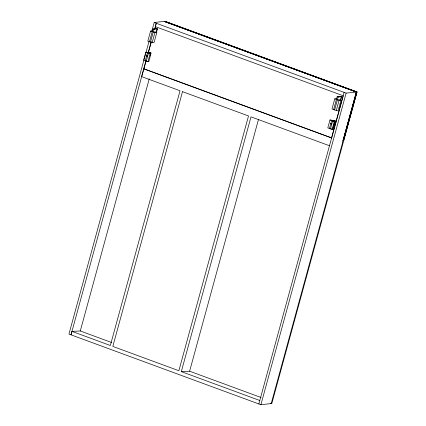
<?xml version="1.0" encoding="UTF-8"?>
<svg xmlns="http://www.w3.org/2000/svg" width="426" height="426" viewBox="0 0 426 426"><rect width="100%" height="100%" fill="white"/><g stroke="black" fill="none" stroke-linecap="round" stroke-linejoin="round"><path stroke-width="0.64" d="M152.535 30.88L150.57 31.093L147.811 41.173L152.103 42.749L154.068 42.536L156.827 32.456L155.176 31.849L153.211 32.062L154.862 32.669L156.827 32.456M148.307 52.755L146.656 52.148L145.783 52.244L143.626 60.125L147.918 61.701L148.791 61.605L150.942 53.724L149.297 53.117M145.426 54.544L68.953 334.069L260.893 404.7L271.804 403.507L343.383 141.874L342.792 141.938M145.777 53.266L148.93 41.727M151.736 31.465L154.196 22.493L165.107 21.3L357.047 91.931L343.633 140.958L343.042 141.022M149.462 41.78L152.971 28.952L156.779 28.537M145.277 60.732L147.433 52.851L150.117 52.558M157.769 28.899L153.962 29.314L150.453 42.142L151.762 42.004M146.054 60.54L71.02 334.831L71.983 331.391L80.28 330.975L111.665 342.525M148.157 52.877L151.124 42.014M154.622 29.245L156.283 23.249L155.341 26.684M143.807 68.842L141.677 76.632L180.038 90.749L110.345 345.507L71.983 331.391M331.614 137.949L143.786 68.842L146.209 60.535M147.236 56.647L147.54 55.55M148.307 52.867L151.273 42.009M154.947 28.595L155.469 26.678L343.239 95.775L331.593 137.949M146.267 61.094L148.424 53.213L151.108 52.92M152.103 42.749L154.862 32.669M147.918 61.701L150.069 53.82L150.942 53.724M150.335 54.182L150.671 52.968M156.188 32.807L157.237 28.957L156.246 28.595M150.138 55.38L150.799 52.952L149.68 52.6M156.315 32.791L157.37 28.941L156.379 28.579M80.28 330.975L149.27 78.783M259.791 400.499L181.316 371.621L251.01 116.862L329.484 145.74M181.316 371.621L189.613 371.211L258.428 119.653M336.716 98.651L334.751 98.869L331.998 108.949L336.284 110.526L338.249 110.313L341.008 100.232L339.357 99.625L337.392 99.838L339.043 100.445L341.008 100.232M332.488 120.526L330.837 119.919L329.964 120.015L327.807 127.896L332.099 129.477L332.972 129.382L335.129 121.501L333.478 120.893M333.643 109.557L337.158 96.723L340.96 96.313M329.458 128.503L331.614 120.622L334.298 120.329L335.289 120.696L332.605 120.989L330.448 128.87M334.634 109.919L338.148 97.091L341.95 96.675M331.423 124.424L331.721 123.322L330.848 123.418L331.838 123.785M336.284 110.526L339.043 100.445M332.099 129.477L334.256 121.596L335.129 121.501M340.369 100.584L341.418 96.734L340.427 96.367M332.994 128.002L333.489 126.187M333.819 124.972L334.319 123.151M334.65 121.942L334.98 120.728L333.862 120.377M340.496 100.568L341.551 96.718L340.56 96.356M258.848 403.939L344.086 92.357M260.893 404.7L346.13 93.118L357.047 91.931M356.296 92.085L342.957 140.841L356.514 92.064L164.601 21.545L356.514 92.064M356.455 91.995L271.218 403.571L270.34 403.252M343.622 140.5L356.929 92.016L165.352 21.582M343.532 140.511L356.796 92.032M165.836 21.848L166.167 21.817M166.167 21.971L166.497 21.934M147.428 55.96L146.555 56.056L147.545 56.418M354.805 91.388L355.135 91.35M355.135 91.51L355.465 91.473M331.609 123.737L330.736 123.833L331.726 124.195M164.516 21.364L356.711 92.043M154.196 22.493L346.13 93.118M152.971 28.952L153.962 29.314M337.158 96.723L338.148 97.091M150.57 31.093L152.22 31.7M334.751 98.869L336.402 99.476M145.783 52.244L150.069 53.82M329.964 120.015L334.256 121.596M146.666 55.641L147.657 56.008M331.322 128.774L332.972 129.382M143.935 68.836L331.705 137.933M189.613 371.211L261.058 397.501M182.52 91.659L112.826 346.418L178.872 370.721L248.528 115.952L182.482 91.649"/></g></svg>
